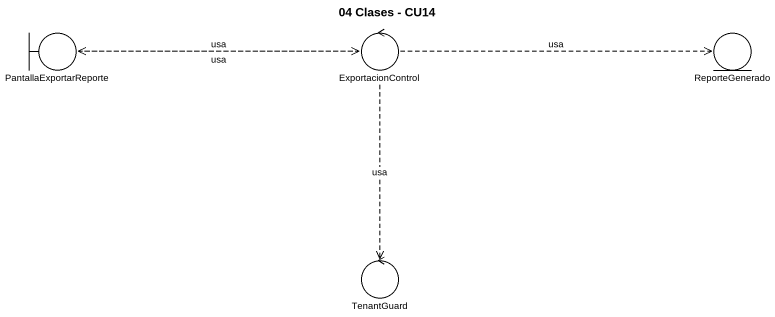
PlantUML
@startuml
title 04 Clases - CU14
boundary PantallaExportarReporte
control ExportacionControl
entity ReporteGenerado
control TenantGuard
PantallaExportarReporte .right.> ExportacionControl : usa
ExportacionControl .left.> PantallaExportarReporte : usa
ExportacionControl .right.> ReporteGenerado : usa
ExportacionControl ..> TenantGuard : usa
@enduml
